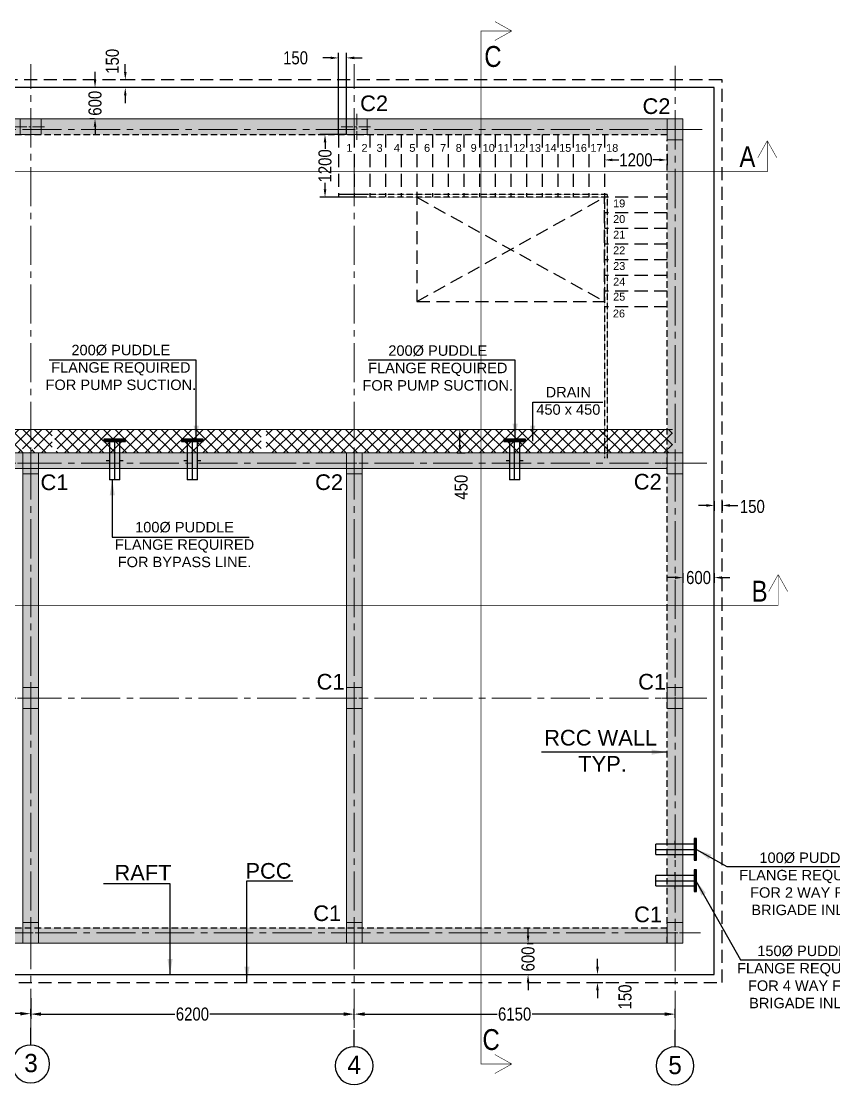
# Model space of a CAD drawing. Header units: inches. Extents: x -82712 to 364260, y -240815 to -94944.
# Drawn here: x 1149 to 16721, y -143837 to -123456 of the extents above; entities that cross this region are included whole.
import ezdxf
from ezdxf.enums import TextEntityAlignment as Align

# ---------------------------------------------------------------- set-up
doc = ezdxf.new("R2010")
doc.units = ezdxf.units.IN
doc.header["$MEASUREMENT"] = 0
for name, pattern in [('$DDT_AUDIT_GENERATED_(C)', [0]), ('CENTER2', [1.125, 0.75, -0.125, 0.125, -0.125]), ('DASHED2', [0.375, 0.25, -0.125]), ('HIDDEN', [0.375, 0.25, -0.125]), ('{ Leader Line}', [0])]:
    doc.linetypes.add(name, pattern=pattern)
doc.layers.get('Defpoints').update_dxf_attribs({"color": 8})
for name, color, linetype, lineweight in [('CENTER LINE', 1, 'CENTER2', 18), ('COLUMN - HACTH - STR', 25, '$DDT_AUDIT_GENERATED_(C)', 15), ('COLUMN - STR', 6, 'Continuous', 13), ('DIM - TANK', 94, '{ Leader Line}', 13), ('Hach.', 252, 'Continuous', 9), ('SECTION', 60, 'Continuous', 30), ('SECTION -  LINE - STR', 3, 'Continuous', 20), ('text', 7, 'Continuous', 25)]:
    doc.layers.add(name, color=color, linetype=linetype, lineweight=lineweight)
for name, color, linetype in [('COL', 6, 'Continuous'), ('COL TEXT', 7, 'Continuous'), ('DIM.', 30, 'Continuous'), ('EDS-PL-WS-TXT', 7, 'Continuous'), ('fire', 1, 'Continuous'), ('Grid', 8, 'CENTER2'), ('PCC', 252, 'DASHED2'), ('RAFT', 5, 'Continuous'), ('RAIL', 152, 'Continuous'), ('STAIR', 211, 'Continuous'), ('WALL', 1, 'Continuous')]:
    doc.layers.add(name, color=color, linetype=linetype)
doc.styles.add('Annotative', font='arial.ttf')
doc.styles.add('ARIAL', font='arial.ttf')
doc.styles.add('ARIAL NARROW', font='ARIALN.TTF')
doc.styles.add('HS', font='ARIALN.TTF', dxfattribs={"height": 0.25})
doc.styles.add('PRADEEP - BOLD - STR', font='ANTQUAB.TTF')
doc.dimstyles.new('ISO-10', dxfattribs={"dimtxt": 125, "dimasz": 100, "dimexe": 30, "dimexo": 60, "dimgap": 30, "dimtad": 0, "dimdec": 0, "dimzin": 0, "dimdsep": 46, "dimtxsty": 'ARIAL NARROW', "dimcen": 0.09, "dimadec": 0, "dimazin": 0, "dimtfac": 1, "dimtdec": 0, "dimtofl": 0, "dimtmove": 0, "dimatfit": 3, "dimfxl": 1, "dimtolj": 1, "dimtzin": 0, "dimlwe": 13, "dimarcsym": 0})
pattern_1 = [(50, (-4520.28, -125326.85), (358.63, -31.376), [37.5, -412.5]), (355, (-4520.28, -125326.85), (-69.3757, 376.096), [30, -330]), (100.4514, (-4490.4, -125329.47), (289.2544, 344.72), [31.87, -350.571]), (46.1842, (-4520.3, -125226.85), (533.621, -82.76), [56.25, -618.75]), (96.6356, (-4475.8, -125233.75), (467.331, 487.059), [47.805, -525.857]), (351.1842, (-4520.3, -125226.85), (467.331, 487.059), [45, -495]), (21, (-4470.28, -125251.85), (298.4535, -201.3094), [37.5, -412.5]), (326, (-4470.28, -125251.85), (121.6577, 362.575), [30, -330]), (71.4514, (-4445.4, -125268.63), (420.111, 161.2656), [31.87, -350.571]), (37.5, (-4520.28, -125326.85), (6.0799, 166.4469), [0, -326, 0, -335, 0, -331.25]), (7.5, (-4520.28, -125326.85), (131.5348, 197.2059), [0, -191, 0, -318.5, 0, -126.25]), (327.5, (-4631.78, -125326.85), (266.9112, -11.2774), [0, -125, 0, -390, 0, -517.5]), (317.5, (-4681.78, -125326.85), (291.593, 50.0525), [0, -162.5, 0, -259, 0, -367.5])]

# ---------------------------------------------------------------- blocks, each defined once
blk = doc.blocks.new('*D529')
at = {"layer": 'Defpoints', "color": 0, "ltscale": 200, "transparency": 16777216}
for p in [(9491, -131277), (9554, -131277), (9491, -131727)]:
    blk.add_point(p, dxfattribs=at)
at = {"layer": 'DIM - TANK', "color": 0, "lineweight": -2, "ltscale": 200, "transparency": 16777216}
for p, q in [((9501, -131277), (9654, -131277)), ((9554, -131577), (9554, -131427)), ((9501, -131727), (9654, -131727))]:
    blk.add_line(p, q, dxfattribs=at)
at = {"layer": 'DIM - TANK', "color": 0, "ltscale": 200, "transparency": 16777216}
for points in [[(9529, -131427), (9579, -131427), (9554, -131277)], [(9529, -131577), (9579, -131577), (9554, -131727)]]:
    blk.add_solid(points, dxfattribs=at)
at = {"layer": 'DIM - TANK', "color": 0, "ltscale": 200, "transparency": 16777216, "insert": (9581, -132386), "char_height": 250, "attachment_point": 5, "rotation": 90, "style": 'ARIAL NARROW'}
blk.add_mtext('\\A1;450', dxfattribs=at)
blk = doc.blocks.new('*D547')
at = {"layer": 'Defpoints', "color": 0, "ltscale": 200, "transparency": 16777216}
for p in [(1330, -142532), (7530, -142484), (7530, -142595)]:
    blk.add_point(p, dxfattribs=at)
at = {"layer": 'DIM.', "color": 0, "lineweight": -2, "ltscale": 200, "transparency": 16777216}
for p, q in [((1330, -142522), (1330, -142384)), ((7530, -142585), (7530, -142384)), ((1530, -142484), (4093, -142484)), ((7330, -142484), (4766, -142484))]:
    blk.add_line(p, q, dxfattribs=at)
at = {"layer": 'DIM.', "color": 0, "ltscale": 200, "transparency": 16777216}
for points in [[(1530, -142450), (1530, -142517), (1330, -142484)], [(7330, -142450), (7330, -142517), (7530, -142484)]]:
    blk.add_solid(points, dxfattribs=at)
at = {"layer": 'DIM.', "color": 0, "ltscale": 200, "transparency": 16777216, "insert": (4430, -142484), "char_height": 250, "attachment_point": 5, "style": 'ARIAL NARROW'}
blk.add_mtext('\\A1;6200', dxfattribs=at)
blk = doc.blocks.new('*D548')
at = {"layer": 'Defpoints', "color": 0, "ltscale": 200, "transparency": 16777216}
for p in [(7530, -142595), (13680, -142484), (13680, -142567)]:
    blk.add_point(p, dxfattribs=at)
at = {"layer": 'DIM.', "color": 0, "lineweight": -2, "ltscale": 200, "transparency": 16777216}
for p, q in [((7530, -142585), (7530, -142384)), ((13680, -142557), (13680, -142384)), ((7730, -142484), (10268, -142484)), ((13480, -142484), (10941, -142484))]:
    blk.add_line(p, q, dxfattribs=at)
at = {"layer": 'DIM.', "color": 0, "ltscale": 200, "transparency": 16777216}
for points in [[(7730, -142450), (7730, -142517), (7530, -142484)], [(13480, -142450), (13480, -142517), (13680, -142484)]]:
    blk.add_solid(points, dxfattribs=at)
at = {"layer": 'DIM.', "color": 0, "ltscale": 200, "transparency": 16777216, "insert": (10605, -142484), "char_height": 250, "attachment_point": 5, "style": 'ARIAL NARROW'}
blk.add_mtext('\\A1;6150', dxfattribs=at)
blk = doc.blocks.new('*D573')
at = {"layer": 'Defpoints', "color": 0, "ltscale": 200, "transparency": 16777216}
for p in [(12330, -126060), (13530, -125988), (13530, -126113)]:
    blk.add_point(p, dxfattribs=at)
at = {"layer": 'DIM - TANK', "color": 0, "lineweight": -2, "ltscale": 200, "transparency": 16777216}
for p, q in [((12330, -126070), (12330, -126213)), ((12480, -126113), (12604, -126113)), ((13380, -126113), (13256, -126113)), ((13530, -125998), (13530, -126213))]:
    blk.add_line(p, q, dxfattribs=at)
at = {"layer": 'DIM - TANK', "color": 0, "ltscale": 200, "transparency": 16777216}
for points in [[(12480, -126088), (12480, -126138), (12330, -126113)], [(13380, -126088), (13380, -126138), (13530, -126113)]]:
    blk.add_solid(points, dxfattribs=at)
at = {"layer": 'DIM - TANK', "color": 0, "ltscale": 200, "transparency": 16777216, "insert": (12930, -126113), "char_height": 250, "attachment_point": 5, "style": 'ARIAL NARROW'}
blk.add_mtext('\\A1;1200', dxfattribs=at)
blk = doc.blocks.new('*D574')
at = {"layer": 'Defpoints', "color": 0, "ltscale": 200, "transparency": 16777216}
for p in [(2563, -124727), (2563, -124727), (2563, -125327)]:
    blk.add_point(p, dxfattribs=at)
at = {"layer": 'DIM - TANK', "color": 0, "lineweight": -2, "ltscale": 200, "transparency": 16777216}
for p, q in [((2563, -124577), (2563, -124427)), ((2553, -124727), (2463, -124727)), ((2553, -125327), (2463, -125327)), ((2563, -125477), (2563, -125627))]:
    blk.add_line(p, q, dxfattribs=at)
at = {"layer": 'DIM - TANK', "color": 0, "ltscale": 200, "transparency": 16777216}
for points in [[(2538, -124577), (2588, -124577), (2563, -124727)], [(2538, -125477), (2588, -125477), (2563, -125327)]]:
    blk.add_solid(points, dxfattribs=at)
at = {"layer": 'DIM - TANK', "color": 0, "ltscale": 200, "transparency": 16777216, "insert": (2563, -125027), "char_height": 250, "attachment_point": 5, "rotation": 90, "style": 'ARIAL NARROW'}
blk.add_mtext('\\A1;600', dxfattribs=at)
blk = doc.blocks.new('*D575')
at = {"layer": 'Defpoints', "color": 0, "ltscale": 200, "transparency": 16777216}
for p in [(3143, -124577), (3143, -124577), (3143, -124727)]:
    blk.add_point(p, dxfattribs=at)
at = {"layer": 'DIM - TANK', "color": 0, "lineweight": -2, "ltscale": 200, "transparency": 16777216}
for p, q in [((3143, -124427), (3143, -124277)), ((3133, -124577), (3043, -124577)), ((3133, -124727), (3043, -124727)), ((3143, -124877), (3143, -125027))]:
    blk.add_line(p, q, dxfattribs=at)
at = {"layer": 'DIM - TANK', "color": 0, "ltscale": 200, "transparency": 16777216}
for points in [[(3118, -124427), (3168, -124427), (3143, -124577)], [(3118, -124877), (3168, -124877), (3143, -124727)]]:
    blk.add_solid(points, dxfattribs=at)
at = {"layer": 'DIM - TANK', "color": 0, "ltscale": 200, "transparency": 16777216, "insert": (2896, -124223), "char_height": 250, "attachment_point": 5, "rotation": 90, "style": 'ARIAL NARROW'}
blk.add_mtext('\\A1;150', dxfattribs=at)
blk = doc.blocks.new('*D578')
at = {"layer": 'Defpoints', "color": 0, "ltscale": 200, "transparency": 16777216}
for p in [(10838, -141127), (10838, -141727), (10862, -141727)]:
    blk.add_point(p, dxfattribs=at)
at = {"layer": 'DIM - TANK', "color": 0, "lineweight": -2, "ltscale": 200, "transparency": 16777216}
for p, q in [((10862, -140977), (10862, -140827)), ((10848, -141127), (10962, -141127)), ((10848, -141727), (10962, -141727)), ((10862, -141877), (10862, -142027))]:
    blk.add_line(p, q, dxfattribs=at)
at = {"layer": 'DIM - TANK', "color": 0, "ltscale": 200, "transparency": 16777216}
for points in [[(10837, -140977), (10887, -140977), (10862, -141127)], [(10837, -141877), (10887, -141877), (10862, -141727)]]:
    blk.add_solid(points, dxfattribs=at)
at = {"layer": 'DIM - TANK', "color": 0, "ltscale": 200, "transparency": 16777216, "insert": (10862, -141427), "char_height": 250, "attachment_point": 5, "rotation": 90, "style": 'ARIAL NARROW'}
blk.add_mtext('\\A1;600', dxfattribs=at)
blk = doc.blocks.new('*D579')
at = {"layer": 'Defpoints', "color": 0, "ltscale": 200, "transparency": 16777216}
for p in [(12148, -141727), (12193, -141727), (12148, -141877)]:
    blk.add_point(p, dxfattribs=at)
at = {"layer": 'DIM - TANK', "color": 0, "lineweight": -2, "ltscale": 200, "transparency": 16777216}
for p, q in [((12193, -141577), (12193, -141427)), ((12158, -141727), (12293, -141727)), ((12158, -141877), (12293, -141877)), ((12193, -142027), (12193, -142177))]:
    blk.add_line(p, q, dxfattribs=at)
at = {"layer": 'DIM - TANK', "color": 0, "ltscale": 200, "transparency": 16777216}
for points in [[(12168, -141577), (12218, -141577), (12193, -141727)], [(12168, -142027), (12218, -142027), (12193, -141877)]]:
    blk.add_solid(points, dxfattribs=at)
at = {"layer": 'DIM - TANK', "color": 0, "ltscale": 200, "transparency": 16777216, "insert": (12721, -142155), "char_height": 250, "attachment_point": 5, "rotation": 90, "style": 'ARIAL NARROW'}
blk.add_mtext('\\A1;150', dxfattribs=at)
blk = doc.blocks.new('*D580')
at = {"layer": 'Defpoints', "color": 0, "ltscale": 200, "transparency": 16777216}
for p in [(13830, -134022), (14430, -134022), (13830, -134118)]:
    blk.add_point(p, dxfattribs=at)
at = {"layer": 'DIM - TANK', "color": 0, "lineweight": -2, "ltscale": 200, "transparency": 16777216}
for p, q in [((13830, -134032), (13830, -134218)), ((14430, -134032), (14430, -134218)), ((13680, -134118), (13530, -134118)), ((14580, -134118), (14730, -134118))]:
    blk.add_line(p, q, dxfattribs=at)
at = {"layer": 'DIM - TANK', "color": 0, "ltscale": 200, "transparency": 16777216}
for points in [[(13680, -134093), (13680, -134143), (13830, -134118)], [(14580, -134093), (14580, -134143), (14430, -134118)]]:
    blk.add_solid(points, dxfattribs=at)
at = {"layer": 'DIM - TANK', "color": 0, "ltscale": 200, "transparency": 16777216, "insert": (14130, -134118), "char_height": 250, "attachment_point": 5, "style": 'ARIAL NARROW'}
blk.add_mtext('\\A1;600', dxfattribs=at)
blk = doc.blocks.new('*D581')
at = {"layer": 'Defpoints', "color": 0, "ltscale": 200, "transparency": 16777216}
for p in [(14430, -132641), (14580, -132641), (14580, -132735)]:
    blk.add_point(p, dxfattribs=at)
at = {"layer": 'DIM - TANK', "color": 0, "lineweight": -2, "ltscale": 200, "transparency": 16777216}
for p, q in [((14430, -132651), (14430, -132835)), ((14580, -132651), (14580, -132835)), ((14280, -132735), (14130, -132735)), ((14730, -132735), (14880, -132735))]:
    blk.add_line(p, q, dxfattribs=at)
at = {"layer": 'DIM - TANK', "color": 0, "ltscale": 200, "transparency": 16777216}
for points in [[(14280, -132710), (14280, -132760), (14430, -132735)], [(14730, -132710), (14730, -132760), (14580, -132735)]]:
    blk.add_solid(points, dxfattribs=at)
at = {"layer": 'DIM - TANK', "color": 0, "ltscale": 200, "transparency": 16777216, "insert": (15161, -132756), "char_height": 250, "attachment_point": 5, "style": 'ARIAL NARROW'}
blk.add_mtext('\\A1;150', dxfattribs=at)
blk = doc.blocks.new('COL')
at = {"layer": 'COLUMN - HACTH - STR'}
blk.add_hatch(color=256, dxfattribs=at).paths.add_polyline_path([(-0.15, -0.2), (0.15, -0.2), (0.15, 0.2), (-0.15, 0.2)])
at = {"layer": 'CENTER LINE', "ltscale": 0.3}
for p, q in [((0, -0.3), (0, 0.3)), ((-0.25, 0), (0.25, 0))]:
    blk.add_line(p, q, dxfattribs=at)
at = {"layer": 'COLUMN - STR'}
blk.add_lwpolyline([(-0.15, -0.2), (0.15, -0.2), (0.15, 0.2), (-0.15, 0.2)], close=True, dxfattribs=at)
blk = doc.blocks.new('GT')
at = {"layer": 'Grid', "color": 1, "linetype": 'Continuous', "ltscale": 3}
blk.add_line((0, 0.436), (0, 0), dxfattribs=at)
blk.add_circle((0, 0.919), 0.483, dxfattribs=at)
blk = doc.blocks.new('*D951')
at = {"layer": 'Defpoints', "color": 0, "ltscale": 200, "transparency": 16777216}
for p in [(150, -17240), (3475, -17157), (3475, -17157)]:
    blk.add_point(p, dxfattribs=at)
at = {"layer": 'DIM.', "color": 0, "lineweight": -2, "ltscale": 200, "transparency": 16777216}
for p, q in [((150, -17230), (150, -17057)), ((3475, -17147), (3475, -17057)), ((350, -17157), (1476, -17157)), ((3275, -17157), (2149, -17157))]:
    blk.add_line(p, q, dxfattribs=at)
at = {"layer": 'DIM.', "color": 0, "ltscale": 200, "transparency": 16777216}
for points in [[(350, -17123), (350, -17190), (150, -17157)], [(3275, -17123), (3275, -17190), (3475, -17157)]]:
    blk.add_solid(points, dxfattribs=at)
at = {"layer": 'DIM.', "color": 0, "ltscale": 200, "transparency": 16777216, "insert": (1813, -17157), "char_height": 250, "attachment_point": 5, "style": 'ARIAL NARROW'}
blk.add_mtext('\\A1;3325', dxfattribs=at)
blk = doc.blocks.new('*D952')
at = {"layer": 'Defpoints', "color": 0, "ltscale": 200, "transparency": 16777216}
for p in [(5850, -17205), (12050, -17157), (12050, -17268)]:
    blk.add_point(p, dxfattribs=at)
at = {"layer": 'DIM.', "color": 0, "lineweight": -2, "ltscale": 200, "transparency": 16777216}
for p, q in [((5850, -17195), (5850, -17057)), ((12050, -17258), (12050, -17057)), ((6050, -17157), (8614, -17157)), ((11850, -17157), (9286, -17157))]:
    blk.add_line(p, q, dxfattribs=at)
at = {"layer": 'DIM.', "color": 0, "ltscale": 200, "transparency": 16777216}
for points in [[(6050, -17123), (6050, -17190), (5850, -17157)], [(11850, -17123), (11850, -17190), (12050, -17157)]]:
    blk.add_solid(points, dxfattribs=at)
at = {"layer": 'DIM.', "color": 0, "ltscale": 200, "transparency": 16777216, "insert": (8950, -17157), "char_height": 250, "attachment_point": 5, "style": 'ARIAL NARROW'}
blk.add_mtext('\\A1;6200', dxfattribs=at)
blk = doc.blocks.new('*D953')
at = {"layer": 'Defpoints', "color": 0, "ltscale": 200, "transparency": 16777216}
for p in [(12050, -17268), (18200, -17157), (18200, -17240)]:
    blk.add_point(p, dxfattribs=at)
at = {"layer": 'DIM.', "color": 0, "lineweight": -2, "ltscale": 200, "transparency": 16777216}
for p, q in [((12050, -17258), (12050, -17057)), ((18200, -17230), (18200, -17057)), ((12250, -17157), (14789, -17157)), ((18000, -17157), (15461, -17157))]:
    blk.add_line(p, q, dxfattribs=at)
at = {"layer": 'DIM.', "color": 0, "ltscale": 200, "transparency": 16777216}
for points in [[(12250, -17123), (12250, -17190), (12050, -17157)], [(18000, -17123), (18000, -17190), (18200, -17157)]]:
    blk.add_solid(points, dxfattribs=at)
at = {"layer": 'DIM.', "color": 0, "ltscale": 200, "transparency": 16777216, "insert": (15125, -17157), "char_height": 250, "attachment_point": 5, "style": 'ARIAL NARROW'}
blk.add_mtext('\\A1;6150', dxfattribs=at)
blk = doc.blocks.new('*D954')
at = {"layer": 'Defpoints', "color": 0, "ltscale": 200, "transparency": 16777216}
for p in [(-2014, -200), (-1770, -200), (-1770, -6600)]:
    blk.add_point(p, dxfattribs=at)
at = {"layer": 'DIM.', "color": 0, "lineweight": -2, "ltscale": 200, "transparency": 16777216}
for p, q in [((-1780, -200), (-2114, -200)), ((-2014, -400), (-2014, -3064)), ((-2014, -6400), (-2014, -3736)), ((-1780, -6600), (-2114, -6600))]:
    blk.add_line(p, q, dxfattribs=at)
at = {"layer": 'DIM.', "color": 0, "ltscale": 200, "transparency": 16777216}
for points in [[(-2047, -400), (-1981, -400), (-2014, -200)], [(-2047, -6400), (-1981, -6400), (-2014, -6600)]]:
    blk.add_solid(points, dxfattribs=at)
at = {"layer": 'DIM.', "color": 0, "ltscale": 200, "transparency": 16777216, "insert": (-2014, -3400), "char_height": 250, "attachment_point": 5, "rotation": 90, "style": 'ARIAL NARROW'}
blk.add_mtext('\\A1;6400', dxfattribs=at)
blk = doc.blocks.new('*D955')
at = {"layer": 'Defpoints', "color": 0, "ltscale": 200, "transparency": 16777216}
for p in [(-1831, -6600), (-2184, -11100), (-2014, -11100)]:
    blk.add_point(p, dxfattribs=at)
at = {"layer": 'DIM.', "color": 0, "lineweight": -2, "ltscale": 200, "transparency": 16777216}
for p, q in [((-1841, -6600), (-2114, -6600)), ((-2014, -6800), (-2014, -8510)), ((-2014, -10900), (-2014, -9190)), ((-2174, -11100), (-1914, -11100))]:
    blk.add_line(p, q, dxfattribs=at)
at = {"layer": 'DIM.', "color": 0, "ltscale": 200, "transparency": 16777216}
for points in [[(-2047, -6800), (-1981, -6800), (-2014, -6600)], [(-2047, -10900), (-1981, -10900), (-2014, -11100)]]:
    blk.add_solid(points, dxfattribs=at)
at = {"layer": 'DIM.', "color": 0, "ltscale": 200, "transparency": 16777216, "insert": (-2014, -8850), "char_height": 250, "attachment_point": 5, "rotation": 90, "style": 'ARIAL NARROW'}
blk.add_mtext('\\A1;4500', dxfattribs=at)
blk = doc.blocks.new('*D956')
at = {"layer": 'Defpoints', "color": 0, "ltscale": 200, "transparency": 16777216}
for p in [(-2184, -11100), (-2014, -15600), (-2008, -15600)]:
    blk.add_point(p, dxfattribs=at)
at = {"layer": 'DIM.', "color": 0, "lineweight": -2, "ltscale": 200, "transparency": 16777216}
for p, q in [((-2174, -11100), (-1914, -11100)), ((-2014, -11300), (-2014, -13010)), ((-2014, -15400), (-2014, -13690)), ((-2018, -15600), (-2114, -15600))]:
    blk.add_line(p, q, dxfattribs=at)
at = {"layer": 'DIM.', "color": 0, "ltscale": 200, "transparency": 16777216}
for points in [[(-2047, -11300), (-1981, -11300), (-2014, -11100)], [(-2047, -15400), (-1981, -15400), (-2014, -15600)]]:
    blk.add_solid(points, dxfattribs=at)
at = {"layer": 'DIM.', "color": 0, "ltscale": 200, "transparency": 16777216, "insert": (-2014, -13350), "char_height": 250, "attachment_point": 5, "rotation": 90, "style": 'ARIAL NARROW'}
blk.add_mtext('\\A1;4500', dxfattribs=at)
blk = doc.blocks.new('*D790')
at = {"layer": 'Defpoints', "color": 0, "ltscale": 200, "transparency": 16777216}
for p in [(3475, -16843), (5850, -16843), (5850, -17148)]:
    blk.add_point(p, dxfattribs=at)
at = {"layer": 'DIM.', "color": 0, "lineweight": -2, "ltscale": 200, "transparency": 16777216}
for p, q in [((3475, -16853), (3475, -17248)), ((5850, -16853), (5850, -17248)), ((3675, -17148), (4324, -17148)), ((5650, -17148), (5001, -17148))]:
    blk.add_line(p, q, dxfattribs=at)
at = {"layer": 'DIM.', "color": 0, "ltscale": 200, "transparency": 16777216}
for points in [[(3675, -17115), (3675, -17182), (3475, -17148)], [(5650, -17115), (5650, -17182), (5850, -17148)]]:
    blk.add_solid(points, dxfattribs=at)
at = {"layer": 'DIM.', "color": 0, "ltscale": 200, "transparency": 16777216, "insert": (4663, -17148), "char_height": 250, "attachment_point": 5, "style": 'ARIAL NARROW'}
blk.add_mtext('\\A1;2375', dxfattribs=at)
blk = doc.blocks.new('*D586')
at = {"layer": 'Defpoints', "color": 0, "ltscale": 200, "transparency": 16777216}
for p in [(7380, -125627), (6971, -126827), (7230, -126827)]:
    blk.add_point(p, dxfattribs=at)
at = {"layer": 'DIM - TANK', "color": 0, "lineweight": -2, "ltscale": 200, "transparency": 16777216}
for p, q in [((7370, -125627), (6871, -125627)), ((6971, -125777), (6971, -125901)), ((6971, -126677), (6971, -126553)), ((7220, -126827), (6871, -126827))]:
    blk.add_line(p, q, dxfattribs=at)
at = {"layer": 'DIM - TANK', "color": 0, "ltscale": 200, "transparency": 16777216}
for points in [[(6946, -125777), (6996, -125777), (6971, -125627)], [(6946, -126677), (6996, -126677), (6971, -126827)]]:
    blk.add_solid(points, dxfattribs=at)
at = {"layer": 'DIM - TANK', "color": 0, "ltscale": 200, "transparency": 16777216, "insert": (6971, -126227), "char_height": 250, "attachment_point": 5, "rotation": 90, "style": 'ARIAL NARROW'}
blk.add_mtext('\\A1;1200', dxfattribs=at)
blk = doc.blocks.new('*D799')
at = {"layer": 'Defpoints', "color": 0, "ltscale": 200, "transparency": 16777216}
for p in [(7380, -124158), (7230, -125627), (7380, -125627)]:
    blk.add_point(p, dxfattribs=at)
at = {"layer": 'DIM - TANK', "color": 0, "lineweight": -2, "ltscale": 200, "transparency": 16777216}
for p, q in [((7230, -125617), (7230, -124058)), ((7380, -125617), (7380, -124058)), ((7080, -124158), (6930, -124158)), ((7530, -124158), (7680, -124158))]:
    blk.add_line(p, q, dxfattribs=at)
at = {"layer": 'DIM - TANK', "color": 0, "ltscale": 200, "transparency": 16777216}
for points in [[(7080, -124133), (7080, -124183), (7230, -124158)], [(7530, -124133), (7530, -124183), (7380, -124158)]]:
    blk.add_solid(points, dxfattribs=at)
at = {"layer": 'DIM - TANK', "color": 0, "ltscale": 200, "transparency": 16777216, "insert": (6406, -124158), "char_height": 250, "attachment_point": 5, "style": 'ARIAL NARROW'}
blk.add_mtext('\\A1;150', dxfattribs=at)
blk = doc.blocks.new('250 Flang')
at = {"layer": 'fire', "linetype": 'ByBlock'}
for points in [[(116497, 14839), (116087, 14839), (116087, 14859), (116497, 14859)], [(116497, 14815), (116087, 14815), (116087, 14835), (116497, 14835)]]:
    blk.add_lwpolyline(points, close=True, dxfattribs=at)
blk = doc.blocks.new('A$C373A3E55')
at = {"color": 1}
for p, q in [((7327, -6184), (7593, -6184)), ((7360, -6184), (7360, -6916)), ((7460, -6910), (7460, -6179)), ((7460, -6916), (7460, -6184)), ((7560, -6916), (7560, -6184)), ((8817, -6184), (9083, -6184)), ((8850, -6184), (8850, -6916)), ((8950, -6910), (8950, -6179)), ((8950, -6916), (8950, -6184)), ((9050, -6916), (9050, -6184)), ((14992, -6184), (15258, -6184)), ((15025, -6184), (15025, -6916)), ((15125, -6910), (15125, -6179)), ((15125, -6916), (15125, -6184)), ((15225, -6916), (15225, -6184)), ((7560, -6916), (7360, -6916)), ((9050, -6916), (8850, -6916)), ((15225, -6916), (15025, -6916)), ((18566, -13900), (17834, -13900)), ((17834, -14100), (17834, -13900)), ((17834, -14000), (18566, -14000)), ((17840, -14000), (18571, -14000)), ((18566, -13867), (18566, -14133)), ((17834, -14100), (18566, -14100)), ((18566, -14467), (18566, -14733)), ((18566, -14500), (17834, -14500)), ((17834, -14700), (17834, -14500)), ((17834, -14600), (18566, -14600)), ((17840, -14600), (18571, -14600)), ((17834, -14700), (18566, -14700))]:
    blk.add_line(p, q, dxfattribs=at)
at = {"color": 1, "const_width": 24.4}
for points in [[(7360, -6550), (7296, -6550)], [(7560, -6550), (7625, -6550)], [(8850, -6550), (8785, -6550)], [(9050, -6550), (9115, -6550)], [(15025, -6550), (14960, -6550)], [(15225, -6550), (15290, -6550)], [(18200, -13900), (18200, -13835)], [(18200, -14100), (18200, -14165)], [(18200, -14500), (18200, -14435)], [(18200, -14700), (18200, -14765)]]:
    blk.add_lwpolyline(points, dxfattribs=at)
at = {"color": 1, "xscale": -1.010904071074887, "yscale": 1.010904071074887, "zscale": 1.010904071074887}
for p in [(125020, -21161), (126510, -21161), (132685, -21161)]:
    blk.add_blockref('250 Flang', p, dxfattribs=at)
at = {"color": 1, "xscale": -1.010904071074887, "yscale": 1.010904071074887, "zscale": 1.010904071074887, "rotation": 270}
for p in [(3589, -131560), (3589, -132160)]:
    blk.add_blockref('250 Flang', p, dxfattribs=at)
blk = doc.blocks.new('A$C380922C6')
at = {"layer": 'COLUMN - HACTH - STR'}
for points in [[(3125, -6700), (3125, -6400), (3825, -6400), (3825, -6700)], [(3125, -11200), (3125, -10900), (3825, -10900), (3825, -11200)], [(3125, -15800), (3125, -15500), (3825, -15500), (3825, -15800)]]:
    blk.add_hatch(color=256, dxfattribs=at).paths.add_polyline_path(points)
at = {"layer": 'CENTER LINE'}
blk.add_lwpolyline([(3475, -6300), (3475, -6800)], dxfattribs=at)
at = {"layer": 'CENTER LINE', "ltscale": 0.3}
for points in [[(3925, -6550), (3025, -6550)], [(3475, -10800), (3475, -11300)], [(3925, -11050), (3025, -11050)], [(3475, -15400), (3475, -15900)], [(3925, -15650), (3025, -15650)]]:
    blk.add_lwpolyline(points, dxfattribs=at)
at = {"layer": 'COLUMN - STR'}
for points in [[(3125, -6700), (3125, -6400), (3825, -6400), (3825, -6700)], [(3125, -11200), (3125, -10900), (3825, -10900), (3825, -11200)], [(3125, -15800), (3125, -15500), (3825, -15500), (3825, -15800)]]:
    blk.add_lwpolyline(points, close=True, dxfattribs=at)
at = {"layer": 'Grid', "color": 251, "lineweight": 13, "ltscale": 1000}
for p, q in [((3475, -17814.2), (3475, 1051.6)), ((5850, -17422.2), (5850, 1051.6)), ((12050, -17422.2), (12050, 1051.6)), ((150, -17458.5), (150, 1015.3)), ((18200, -17458.5), (18200, 1015.3)), ((-2184.1, -200), (18721.5, -200)), ((-2184.1, -6600), (18810.1, -6600)), ((-2184.1, -11100), (18810.1, -11100)), ((-1888.6, -15600), (18684.7, -15600))]:
    blk.add_line(p, q, dxfattribs=at)
at = {"layer": 'COL', "xscale": 1000, "yscale": 1000, "zscale": 1000}
for p in [(150, -200), (18200, -200), (150, -6600), (5850, -6600), (12050, -6600), (18200, -6600), (150, -11100), (5850, -11100), (12050, -11100), (18200, -11100), (150, -15600), (5850, -15600), (12050, -15600), (18200, -15600)]:
    blk.add_blockref('COL', p, dxfattribs=at)
at = {"layer": 'COL', "xscale": 1000, "yscale": 1000, "zscale": 1000, "rotation": 270}
for p in [(5850, -150), (12100, -150)]:
    blk.add_blockref('COL', p, dxfattribs=at)
at = {"layer": 'Grid', "color": 1, "zscale": 750}
for p, xscale, yscale, rotation in [((-1959.6, -200), -750.0000000000032, 750.0000000000032, 90), ((-2000, -6600), -750.0000000000032, 750.0000000000032, 90), ((-2000.1, -11100), -750.0000000000032, 750.0000000000032, 90), ((-1888.6, -15600), -750.0000000000032, 750.0000000000032, 90), ((150, -17458.5), -750, 750, 180), ((3475, -17422.2), -750, 750, 180), ((5850, -17422.2), -750, 750, 180), ((12050, -17456.1), -750, 750, 180), ((18200, -17458.5), -750, 750, 180)]:
    blk.add_blockref('GT', p, dxfattribs=dict(at, xscale=xscale, yscale=yscale, rotation=rotation))
at = {"layer": 'Grid', "color": 1, "style": 'PRADEEP - BOLD - STR'}
for s, p in [('D', (-2640.9, -358.8)), ('C', (-2713.3, -6758.8)), ('B', (-2665.4, -11258.8)), ('A', (-2577.9, -15758.8)), ('2', (3480.8, -18269)), ('3', (5855.8, -18269)), ('1', (150, -18306.7)), ('4', (12050, -18304.3)), ('5', (18200, -18306.7))]:
    blk.add_text(s, height=350, dxfattribs=at).set_placement(p, align=Align.CENTER)
at = {"layer": 'DIM.', "ltscale": 200}
for base, p1, p2, angle, picture, middle in [((-2013.9, -200), (-1770.5, -6600), (-1770.5, -200), 270, '*D954', (-2013.9, -3400)), ((-2013.9, -11100), (-1830.5, -6600), (-2184.1, -11100), 90, '*D955', (-2013.9, -8850)), ((-2013.9, -15600), (-2184.1, -11100), (-2008.1, -15600), 90, '*D956', (-2013.9, -13350))]:
    dim = blk.add_linear_dim(base=base, p1=p1, p2=p2, angle=angle, dimstyle='ISO-10', override={"dimtxt": 250, "dimasz": 200, "dimexe": 100, "dimexo": 10, "dimdle": 100, "dimlwe": 65534}, dxfattribs=at)
    dim.commit()
    dim.dimension.update_dxf_attribs({"geometry": picture, "text_midpoint": middle})
for base, p1, p2, picture, middle in [((5850, -17148.3), (3475, -16843.2), (5850, -16843.2), '*D790', (4662.5, -17148.3)), ((3475, -17156.8), (150, -17240.1), (3475, -17156.8), '*D951', (1812.5, -17156.8)), ((12050, -17156.8), (5850, -17205.4), (12050, -17268.2), '*D952', (8950, -17156.8)), ((18200, -17156.8), (12050, -17268.2), (18200, -17240.1), '*D953', (15125, -17156.8))]:
    dim = blk.add_linear_dim(base=base, p1=p1, p2=p2, dimstyle='ISO-10', override={"dimtxt": 250, "dimasz": 200, "dimexe": 100, "dimexo": 10, "dimdle": 100, "dimlwe": 65534}, dxfattribs=at)
    dim.commit()
    dim.dimension.update_dxf_attribs({"geometry": picture, "text_midpoint": middle})

msp = doc.modelspace()

# ---------------------------------------------------------------- hatches: boundary and pattern name
h = msp.add_hatch()
h.set_pattern_fill('AR-CONC', color=253, scale=50)
h.set_pattern_definition(pattern_1)
h.paths.add_polyline_path([(-4520.278, -125326.8525), (13529.722, -125326.8525), (13529.722, -125626.8525), (-4520.278, -125626.8525)])
h = msp.add_hatch()
h.set_pattern_fill('AR-CONC', color=253, scale=50)
h.set_pattern_definition(pattern_1)
h.paths.add_polyline_path([(13529.722, -125326.8525), (13829.722, -125326.8525), (13829.722, -141126.8525), (13529.722, -141126.8525)])
h = msp.add_hatch()
h.set_pattern_fill('AR-CONC', color=253, scale=50)
h.set_pattern_definition(pattern_1)
h.paths.add_polyline_path([(-4220.278, -132026.8525), (13529.722, -132026.8525), (13529.722, -131726.8525), (-4220.278, -131726.8525)])
h = msp.add_hatch()
h.set_pattern_fill('AR-CONC', color=253, scale=50)
h.set_pattern_definition(pattern_1)
h.paths.add_polyline_path([(1179.722, -140826.8525), (1479.722, -140826.8525), (1479.722, -132026.8525), (1179.722, -132026.8525)])
h = msp.add_hatch()
h.set_pattern_fill('AR-CONC', color=253, scale=50)
h.set_pattern_definition([(50, (-4524.65, -125326.85), (358.63, -31.376), [37.5, -412.5]), (355, (-4524.65, -125326.85), (-69.376, 376.096), [30, -330]), (100.4514, (-4494.76, -125329.47), (289.2544, 344.72), [31.87, -350.571]), (46.1842, (-4524.65, -125226.85), (533.621, -82.76), [56.25, -618.75]), (96.6356, (-4480.2, -125233.75), (467.331, 487.059), [47.805, -525.857]), (351.1842, (-4524.65, -125226.85), (467.331, 487.06), [45, -495]), (21, (-4474.65, -125251.85), (298.4535, -201.3094), [37.5, -412.5]), (326, (-4474.65, -125251.85), (121.658, 362.575), [30, -330]), (71.4514, (-4449.78, -125268.63), (420.111, 161.2656), [31.87, -350.571]), (37.5, (-4524.65, -125326.85), (6.0799, 166.4469), [0, -326, 0, -335, 0, -331.25]), (7.5, (-4524.65, -125326.85), (131.5348, 197.2059), [0, -191, 0, -318.5, 0, -126.25]), (327.5, (-4636.15, -125326.85), (266.9112, -11.2774), [0, -125, 0, -390, 0, -517.5]), (317.5, (-4686.15, -125326.85), (291.593, 50.0525), [0, -162.5, 0, -259, 0, -367.5])])
h.paths.add_polyline_path([(7379.722, -132026.8525), (7679.722, -132026.8525), (7679.722, -140826.8525), (7379.722, -140826.8525)])
h = msp.add_hatch()
h.set_pattern_fill('AR-CONC', color=253, scale=50)
h.set_pattern_definition(pattern_1)
h.paths.add_polyline_path([(13529.722, -140826.8525), (-4220.278, -140826.8525), (-4220.278, -141126.8525), (13529.722, -141126.8525)])
at = {"layer": 'Hach.', "ltscale": 2}
h = msp.add_hatch(dxfattribs=at)
h.set_pattern_fill('ANSI37', color=256, scale=1250, angle=90)
h.set_pattern_definition([(135, (8261914.73, -154634732.87), (-110.48543456, -110.48543456), []), (225, (8261914.73, -154634732.87), (110.48543456, -110.48543456), [])])
h.paths.add_polyline_path([(1393.6724, -131646.8525), (1393.6724, -131671.8525), (1268.6724, -131671.8525), (1268.6724, -131646.8525)], flags=16)
h.paths.add_polyline_path([(1268.6724, -131646.8525), (1268.6724, -131671.8525), (1143.6724, -131671.8525), (1143.6724, -131646.8525)], flags=16)
h.paths.add_polyline_path([(5720.1579, -131671.8525), (5745.1579, -131671.8525), (5745.1579, -131276.8525), (1793.6724, -131276.8525), (1793.6724, -131646.8525), (1868.6724, -131646.8525), (1868.6724, -131671.8525), (1818.6724, -131671.8525), (1818.6724, -131726.8525), (5720.1579, -131726.8525)])
h.paths.add_polyline_path([(9424.7759, -131726.8525), (9424.7759, -131276.8525), (5845.1579, -131276.8525), (5845.1579, -131671.8525), (5870.1579, -131671.8525), (5870.1579, -131726.8525)])
h.paths.add_polyline_path([(13629.722, -131726.8525), (13629.722, -131276.8525), (9424.7759, -131276.8525), (9424.7759, -131726.8525)])
h.paths.add_polyline_path([(-4220.278, -131276.8525), (-4220.278, -131726.8525), (1318.6724, -131726.8525), (1318.6724, -131671.8525), (1343.6724, -131671.8525), (1343.6724, -131726.8525), (1743.6724, -131726.8525), (1743.6724, -131276.8525)])

# ---------------------------------------------------------------- linework, layer by layer
msp.add_line((-4220.278, -131276.8525), (13629.722, -131276.8525), dxfattribs=at)
at = {"layer": 'PCC', "ltscale": 1000}
msp.add_lwpolyline([(14579.722, -141876.8525), (14579.722, -124576.8525), (-5270.278, -124576.8525), (-5270.278, -141876.8525)], close=True, dxfattribs=at)
at = {"layer": 'RAFT'}
msp.add_lwpolyline([(14429.722, -141726.8525), (14429.722, -124726.8525), (-5120.278, -124726.8525), (-5120.278, -141726.8525)], close=True, dxfattribs=at)
at = {"layer": 'RAIL', "ltscale": 15}
for p, q in [((7801.5851, -126776.8525), (7229.722, -126776.8525)), ((7774.9454, -126826.8525), (7229.722, -126826.8525))]:
    msp.add_line(p, q, dxfattribs=at)
at = {"layer": 'RAIL', "linetype": 'HIDDEN'}
for p, q in [((12379.722, -126826.8525), (7724.9454, -126826.8525)), ((12379.722, -126776.8525), (7751.5851, -126776.8525)), ((12329.722, -126826.8525), (12329.722, -131826.8525)), ((12379.722, -126776.8525), (12379.722, -131826.8525))]:
    msp.add_line(p, q, dxfattribs=at)
at = {"layer": 'SECTION', "color": 253, "linetype": 'CENTER2', "lineweight": 15, "ltscale": 1500, "const_width": 10}
for points in [[(10550.7948, -123641.986), (10225.657, -123460.7982)], [(10550.7948, -123641.986), (9958.7811, -123641.986), (9958.7811, -143439.5498), (10550.7948, -143439.5498)], [(10550.7948, -123641.986), (10225.657, -123823.1738)], [(-5964.6236, -125745.0231), (-5964.6236, -126337.0368), (15446.8829, -126337.0368), (15446.8829, -125745.0231)], [(15446.8829, -125745.0231), (15265.6951, -126070.1609)], [(15446.8829, -125745.0231), (15628.0707, -126070.1609)], [(-6132.7558, -134058.9373), (-6132.7558, -134650.951), (15655.591, -134650.951), (15655.591, -134058.9373)], [(15655.591, -134058.9373), (15474.4032, -134384.0751)], [(15655.591, -134058.9373), (15836.7788, -134384.0751)], [(10550.7948, -143439.5498), (10225.657, -143258.362)], [(10550.7948, -143439.5498), (10225.657, -143620.7376)]]:
    msp.add_lwpolyline(points, dxfattribs=at)
at = {"layer": 'SECTION -  LINE - STR'}
for p, q in [((-4220.278, -131726.8525), (13529.722, -131726.8525)), ((1179.722, -141126.8525), (1179.722, -131726.8525)), ((1479.722, -141126.8525), (1479.722, -131726.8525)), ((7379.722, -131726.8525), (7379.722, -141126.8525)), ((7679.722, -131726.8525), (7679.722, -141126.8525)), ((-4220.278, -132026.8525), (13529.722, -132026.8525)), ((-4520.278, -141126.8525), (5379.722, -141126.8525)), ((5379.722, -141126.8525), (13829.722, -141126.8525))]:
    msp.add_line(p, q, dxfattribs=at)
msp.add_lwpolyline([(-4520.278, -141126.8525), (-4520.278, -125326.8525), (13829.722, -125326.8525), (13829.722, -141126.8525)], dxfattribs=at)
at = {"layer": 'STAIR', "linetype": 'HIDDEN', "ltscale": 1000}
for p, q in [((7229.722, -125626.8525), (7229.722, -126826.8525)), ((7529.722, -125626.8525), (7529.722, -126826.8525)), ((7829.722, -125626.8525), (7829.722, -126826.8525)), ((8129.722, -125626.8525), (8129.722, -126826.8525)), ((8429.722, -125626.8525), (8429.722, -126826.8525)), ((8729.722, -125626.8525), (8729.722, -126826.8525)), ((9029.722, -125626.8525), (9029.722, -126826.8525)), ((9329.722, -125626.8525), (9329.722, -126826.8525)), ((9629.722, -125626.8525), (9629.722, -126826.8525)), ((9929.722, -125626.8525), (9929.722, -126826.8525)), ((10229.722, -125626.8525), (10229.722, -126826.8525)), ((10529.722, -125626.8525), (10529.722, -126826.8525)), ((10829.722, -125626.8525), (10829.722, -126826.8525)), ((11129.722, -125626.8525), (11129.722, -126826.8525)), ((11429.722, -125626.8525), (11429.722, -126826.8525)), ((11729.722, -125626.8525), (11729.722, -126826.8525)), ((12029.722, -125626.8525), (12029.722, -126826.8525)), ((12329.722, -125626.8525), (12329.722, -126826.8525)), ((8729.722, -126726.8525), (8729.722, -128826.8525)), ((12329.722, -128826.8525), (12329.722, -126826.8525)), ((13529.722, -126826.8525), (12329.722, -126826.8525)), ((13529.722, -127126.8525), (12329.722, -127126.8525)), ((13529.722, -127426.8525), (12329.722, -127426.8525)), ((13529.722, -127726.8525), (12329.722, -127726.8525)), ((13529.722, -128026.8525), (12329.722, -128026.8525)), ((13529.722, -128326.8525), (12329.722, -128326.8525)), ((13529.722, -128626.8525), (12329.722, -128626.8525)), ((8729.722, -128826.8525), (12329.722, -128826.8525)), ((13529.722, -128926.8525), (12329.722, -128926.8525))]:
    msp.add_line(p, q, dxfattribs=at)
for points in [[(8729.722, -126826.8525), (12329.722, -128826.8525)], [(8729.722, -128826.8525), (12329.722, -126826.8525)]]:
    msp.add_lwpolyline(points, dxfattribs=at)
at = {"layer": 'WALL', "linetype": 'DASHED2', "ltscale": 500}
for p, q in [((-4220.278, -125626.8525), (13529.722, -125626.8525)), ((13529.722, -141126.8525), (13529.722, -125726.8525)), ((-4220.278, -140826.8525), (13529.722, -140826.8525))]:
    msp.add_line(p, q, dxfattribs=at)

# ---------------------------------------------------------------- block references
at = {"color": 3}
for name in ['A$C380922C6', 'A$C373A3E55']:
    msp.add_blockref(name, (-4520.278, -125326.8525), dxfattribs=at)

# ---------------------------------------------------------------- texts
at = {"layer": 'COL TEXT', "char_height": 300, "width": 1062.269739, "attachment_point": 5, "style": 'Annotative'}
for s, insert in [('\\A1;C2', (7911.3283, -125030.5164)), ('\\A1;C2', (13324.2164, -125084.6958)), ('\\A1;C1', (1785.8455, -132293.4213)), ('\\A1;C2', (7048.8224, -132291.0084)), ('\\A1;C2', (13156.178, -132282.2237)), ('\\A1;C1', (7077.9566, -136115.4363)), ('\\A1;C1', (13240.182, -136115.4363)), ('\\A1;C1', (7013.4275, -140552.0664)), ('\\A1;C1', (13162.8701, -140574.505))]:
    msp.add_mtext(s, dxfattribs=dict(at, insert=insert))
at = {"layer": 'EDS-PL-WS-TXT', "char_height": 150, "width": 229.937742, "attachment_point": 1, "style": 'ARIAL'}
for s, insert in [('\\pxqc;1', (7323.1979, -125807.7705, 0.0031)), ('\\pxqc;2', (7612.8136, -125807.7705, 0.0031)), ('\\pxqc;3', (7901.4421, -125807.7705, 0.0031)), ('\\pxqc;4', (8232.5633, -125807.7705, 0.0031)), ('\\pxqc;5', (8530.3182, -125807.7705, 0.0031)), ('\\pxqc;6', (8811.3377, -125807.7705, 0.0031)), ('\\pxqc;7', (9119.7265, -125807.7705, 0.0031)), ('\\pxqc;8', (9418.9622, -125807.7705, 0.0031)), ('\\pxqc;9', (9704.9013, -125807.7705, 0.0031)), ('\\pxqc;10', (9993.3575, -125807.7705, 0.0031)), ('\\pxqc;11', (10278.2068, -125807.7705)), ('\\pxqc;12', (10578.2068, -125807.7705)), ('\\pxqc;13', (10878.2068, -125807.7705)), ('\\pxqc;14', (11178.2068, -125807.7705)), ('\\pxqc;15', (11459.4257, -125807.7705)), ('\\pxqc;16', (11759.4257, -125807.7705)), ('\\pxqc;17', (12059.4257, -125807.7705)), ('\\pxqc;18', (12359.4257, -125807.7705)), ('\\pxqc;19', (12493.7586, -126871.2397)), ('\\pxqc;20', (12493.7586, -127171.2397)), ('\\pxqc;21', (12493.7586, -127471.2397)), ('\\pxqc;22', (12493.7586, -127771.2397)), ('\\pxqc;23', (12493.7586, -128071.2397)), ('\\pxqc;24', (12493.7586, -128371.2397)), ('\\pxqc;25', (12493.7586, -128659.1026)), ('\\pxqc;26', (12489.0217, -128981.5707))]:
    msp.add_mtext(s, dxfattribs=dict(at, insert=insert))
at = {"layer": 'SECTION -  LINE - STR', "attachment_point": 5, "style": 'Annotative'}
for s, insert, char_height, width in [('\\A1;200%%C PUDDLE FLANGE REQUIRED FOR PUMP SUCTION.', (3058.2508, -130091.3885), 200, 2900.113261), ('\\A1;200%%C PUDDLE FLANGE REQUIRED FOR PUMP SUCTION.', (9131.577, -130101.5827), 200, 2900.113261), ('\\pxqc;DRAIN\\P450 x 450 ', (11634.1357, -130731.3774, 0.0074), 200, 4087.604367), ('\\A1;100%%C PUDDLE FLANGE REQUIRED FOR BYPASS LINE. ', (4279.0076, -133485.688), 200, 2900.113261), ('\\A1;RCC WALL', (12253.5712, -137187.8136), 300, 3960.858037), ('\\A1;TYP.', (12290.2645, -137687.8558), 300, 1062.269739), ('\\A1;100%%C PUDDLE FLANGE REQUIRED FOR 2 WAY FIRE BRIGADE INLET.', (16243.6139, -139987.6039, 0.0001), 200, 2900.113261), ('\\A1;PCC', (5887.8654, -139739.9416), 300, 1062.269739), ('\\A1;RAFT', (3481.6966, -139772.5928), 300, 1062.269739), ('\\A1;150%%C PUDDLE FLANGE REQUIRED FOR 4 WAY FIRE BRIGADE INLET.', (16202.6251, -141772.5239), 200, 2662.359699)]:
    msp.add_mtext(s, dxfattribs=dict(at, insert=insert, char_height=char_height, width=width))
at = {"layer": 'text', "style": 'HS'}
for s, p in [('C', (10023.6964, -124330.5409)), ('A', (14912.6875, -126250.6214)), ('B', (15147.3289, -134578.5458)), ('C', (9988.5748, -143171.1417))]:
    msp.add_text(s, height=400, rotation=359.9998014, dxfattribs=at).set_placement(p)

# ---------------------------------------------------------------- dimensions: what is measured, and where the dimension line sits
at = {"layer": 'DIM - TANK', "ltscale": 200}
for base, p1, p2, picture, middle in [((3143.2392, -124576.8525), (3143.2392, -124726.8525), (3143.2392, -124576.8525), '*D575', (2896.1246, -124222.8395)), ((9554.2559, -131276.8525), (9491.0419, -131726.8525), (9491.0419, -131276.8525), '*D529', (9580.9976, -132386.0044)), ((12192.9262, -141726.8525), (12147.9057, -141876.8525), (12147.9057, -141726.8525), '*D579', (12720.8559, -142155.3334))]:
    dim = msp.add_linear_dim(base=base, p1=p1, p2=p2, angle=90, dimstyle='ISO-10', override={"dimtxt": 250, "dimasz": 150, "dimexe": 100, "dimexo": 10, "dimdle": 100, "dimtmove": 2, "dimlwe": 65534}, dxfattribs=at)
    dim.commit()
    dim.dimension.update_dxf_attribs({"geometry": picture, "text_midpoint": middle, "dimtype": 160})
for base, p1, p2, picture, middle in [((7379.722, -124158.3037), (7229.722, -125626.8525), (7379.722, -125626.8525), '*D799', (6405.6395, -124158.3037)), ((14579.722, -132734.9497), (14429.722, -132640.632), (14579.722, -132640.632), '*D581', (15160.6917, -132755.8597))]:
    dim = msp.add_linear_dim(base=base, p1=p1, p2=p2, dimstyle='ISO-10', override={"dimtxt": 250, "dimasz": 150, "dimexe": 100, "dimexo": 10, "dimdle": 100, "dimtmove": 2, "dimlwe": 65534}, dxfattribs=at)
    dim.commit()
    dim.dimension.update_dxf_attribs({"geometry": picture, "text_midpoint": middle, "dimtype": 160})
for base, p1, p2, picture, middle in [((2563.1214, -124726.8525), (2563.1214, -125326.8525), (2563.1214, -124726.8525), '*D574', (2563.1214, -125026.8525)), ((6971.4061, -126826.8525), (7379.722, -125626.8525), (7229.722, -126826.8525), '*D586', (6971.4061, -126226.8525)), ((10862.1532, -141726.8525), (10838.1812, -141126.8525), (10838.1812, -141726.8525), '*D578', (10862.1532, -141426.8525))]:
    dim = msp.add_linear_dim(base=base, p1=p1, p2=p2, angle=90, dimstyle='ISO-10', override={"dimtxt": 250, "dimasz": 150, "dimexe": 100, "dimexo": 10, "dimdle": 100, "dimtmove": 2, "dimlwe": 65534}, dxfattribs=at)
    dim.commit()
    dim.dimension.update_dxf_attribs({"geometry": picture, "text_midpoint": middle})
for base, p1, p2, picture, middle in [((13529.722, -126113.2263), (12329.722, -126060.2952), (13529.722, -125987.6353), '*D573', (12929.722, -126113.2263)), ((13829.722, -134117.8924), (14429.722, -134021.9038), (13829.722, -134021.9038), '*D580', (14129.722, -134117.8924))]:
    dim = msp.add_linear_dim(base=base, p1=p1, p2=p2, dimstyle='ISO-10', override={"dimtxt": 250, "dimasz": 150, "dimexe": 100, "dimexo": 10, "dimdle": 100, "dimtmove": 2, "dimlwe": 65534}, dxfattribs=at)
    dim.commit()
    dim.dimension.update_dxf_attribs({"geometry": picture, "text_midpoint": middle})
at = {"layer": 'DIM.', "ltscale": 200}
for base, p1, p2, picture, middle in [((7529.722, -142483.6206), (1329.722, -142532.2975), (7529.722, -142595.0951), '*D547', (4429.722, -142483.6206)), ((13679.722, -142483.6206), (7529.722, -142595.0951), (13679.722, -142566.9991), '*D548', (10604.722, -142483.6206))]:
    dim = msp.add_linear_dim(base=base, p1=p1, p2=p2, dimstyle='ISO-10', override={"dimtxt": 250, "dimasz": 200, "dimexe": 100, "dimexo": 10, "dimdle": 100, "dimlwe": 65534}, dxfattribs=at)
    dim.commit()
    dim.dimension.update_dxf_attribs({"geometry": picture, "text_midpoint": middle})

# ---------------------------------------------------------------- leaders
for points in [[(4503.1863, -131506.0731), (4503.1863, -129950.1295), (1687.2183, -129950.1295)], [(10614.4197, -131466.4837), (10614.4197, -129950.1295), (7798.4516, -129950.1295)], [(10952.1186, -131506.0731), (10952.1186, -130754.3233), (12297.0709, -130754.3233)], [(13529.722, -137462.2094), (11118.9741, -137462.2094)], [(14090.0908, -139326.8525), (14670.5543, -139656.0394), (17434.1656, -139656.0394)], [(4000.8012, -141726.8525), (4000.8012, -139984.9045), (2728.4059, -139984.9045)], [(5474.8142, -141876.8525), (5474.8142, -139929.3944), (6355.5664, -139929.3944)], [(14079.9818, -139926.8525), (14934.8375, -141443.7687), (17586.3345, -141443.7687)]]:
    msp.add_leader(points, dimstyle='ISO-10', override={"dimtxt": 150, "dimasz": 300, "dimexe": 100, "dimexo": 10, "dimdle": 100, "dimlwe": 65534}, dxfattribs=at)
at = {"layer": 'SECTION -  LINE - STR'}
msp.add_leader([(2893.5328, -132242.4775), (2893.5328, -133340.0494), (5515.934, -133340.0494)], dimstyle='ISO-10', override={"dimtxt": 150, "dimasz": 300, "dimexe": 100, "dimexo": 10, "dimdle": 100, "dimlwe": 65534}, dxfattribs=at)

doc.saveas('drawing.dxf')
